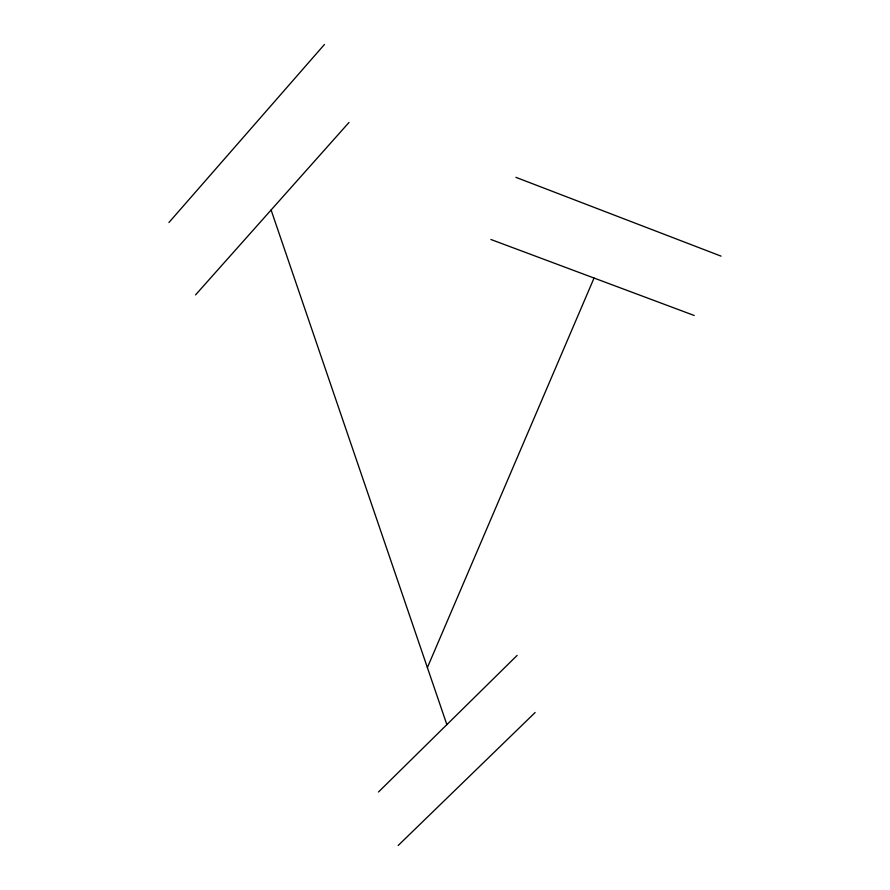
<?xml version="1.0" encoding="UTF-8"?>
<svg xmlns="http://www.w3.org/2000/svg" width="890" height="890" viewBox="0 0 890 890"><rect width="100%" height="100%" fill="white"/><g stroke="black" fill="none" stroke-linecap="round" stroke-linejoin="round"><path stroke-width="1.33" d="M427.389 667.578L594.053 278.047M168.922 222.522L324.427 44.5M195.555 294.89L349.014 122.431M378.473 792.011L517.135 655.396M398.164 845.5L535.146 712.501M490.891 239.488L694.211 315.483M515.922 177.344L721.078 256.142M271.094 209.995L446.869 724.627"/></g></svg>
